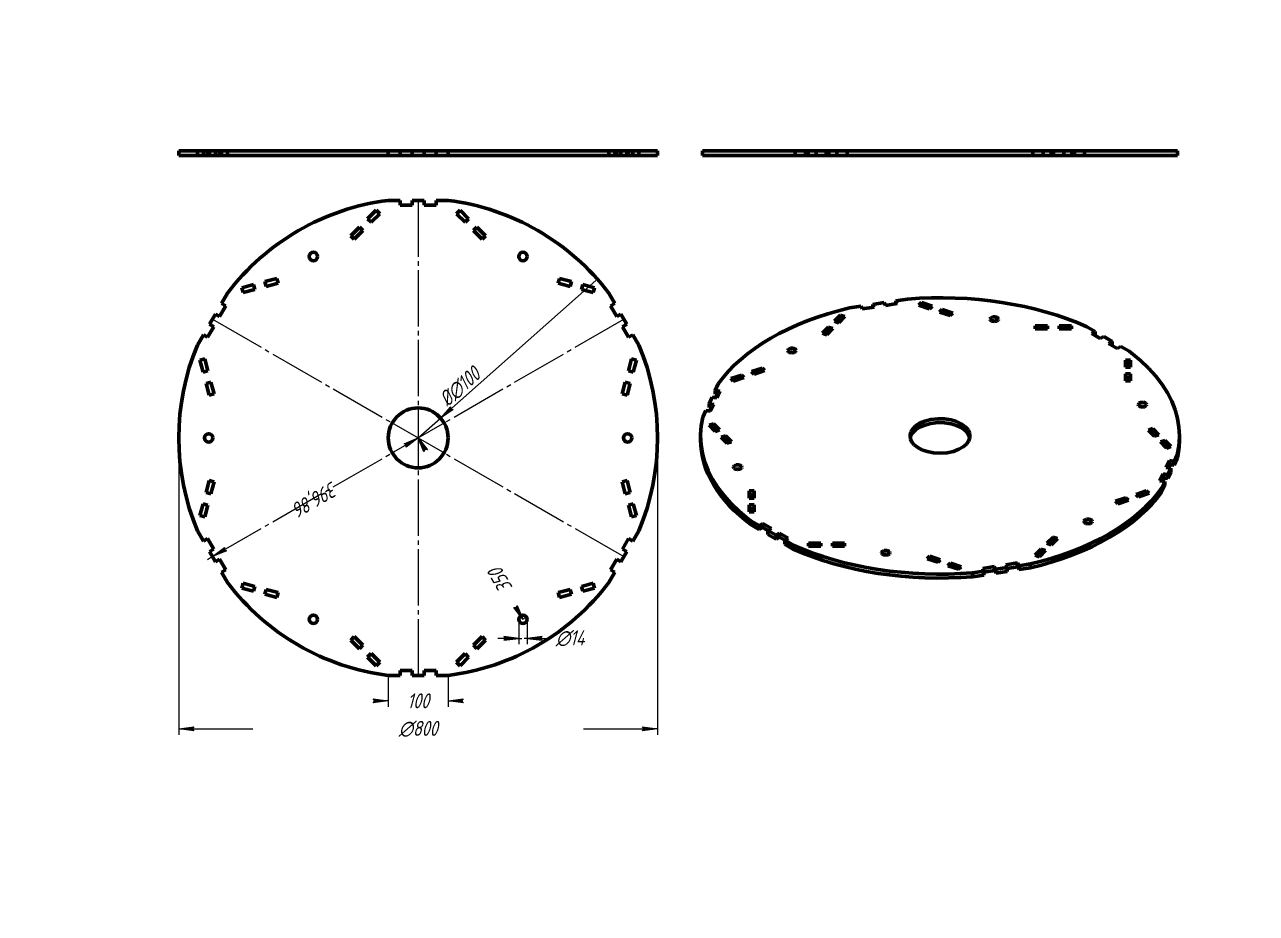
# Model space of a CAD drawing. Header units: millimetres. Extents: x 0 to 840, y 0 to 297.
# Drawn here: x 0 to 411.6, y 0 to 297 of the extents above; entities that cross this region are included whole.
import ezdxf

# ---------------------------------------------------------------- set-up
doc = ezdxf.new("R2010")
doc.units = ezdxf.units.MM
for name, pattern in [('K5LT_AXLED', [23.320726, 18.820726, -1.5, 1.5, -1.5]), ('K5LT_BASIC', [0]), ('K5LT_THIN', [0])]:
    doc.linetypes.add(name, pattern=pattern)
doc.layers.add('Системный слой', color=7, linetype='Continuous')
doc.styles.add('KDIMTEXTSTYLE', font='GOST_AU.SHX', dxfattribs={"width": 0.96, "oblique": 15, "height": 5})
doc.dimstyles.new('KDIMSTYLE (0.20)', dxfattribs={"dimtxt": 5, "dimasz": 1, "dimexe": 2, "dimexo": 0, "dimgap": 1, "dimtad": 1, "dimlfac": 5, "dimtxsty": 'KDIMTEXTSTYLE', "dimsah": 1, "dimcen": 0, "dimdle": 1, "dimadec": 0, "dimazin": 0, "dimtfac": 0.667, "dimtmove": 0, "dimatfit": 3, "dimfxl": 1, "dimtvp": 1, "dimtolj": 1, "dimtzin": 0, "dimarcsym": 0})

# ---------------------------------------------------------------- blocks, each defined once
blk = doc.blocks.new('KDIMARROW_01')
at = {"layer": 'Системный слой'}
blk.add_hatch(color=0, dxfattribs=at).paths.add_polyline_path([(-5, -0.66), (0, 0), (-5, 0.66), (-4.5, 0)])
at = {"layer": 'Системный слой', "color": 0, "linetype": 'K5LT_THIN', "lineweight": 18}
for p, q in [((-4.5, 0), (-5, 0.66)), ((-5, 0.66), (0, 0)), ((0, 0), (-5, -0.66)), ((-5, -0.66), (-4.5, 0)), ((0, 0), (-1, 0))]:
    blk.add_line(p, q, dxfattribs=at)
blk = doc.blocks.new('KDIMARROW_02')
at = {"layer": 'Системный слой'}
blk.add_hatch(color=0, dxfattribs=at).paths.add_polyline_path([(4.5, 0), (5, 0.66), (0, 0), (5, -0.66)])
at = {"layer": 'Системный слой', "color": 0, "linetype": 'K5LT_THIN', "lineweight": 18}
for p, q in [((0, 0), (-1, 0)), ((5, 0.66), (0, 0)), ((0, 0), (5, -0.66)), ((0, 0), (7, 0)), ((4.5, 0), (5, 0.66)), ((5, -0.66), (4.5, 0))]:
    blk.add_line(p, q, dxfattribs=at)
blk = doc.blocks.new('U7')
at = {"layer": 'Системный слой', "color": 150, "linetype": 'K5LT_BASIC', "lineweight": 60, "true_color": 0x0080ff}
for p, q in [((236.87, 149.17), (236.86, 149.09)), ((236.86, 149.09), (237.01, 148.71)), ((237.12, 149.56), (236.87, 149.17)), ((237.01, 148.71), (237.47, 148.42)), ((237.77, 149.84), (237.12, 149.56)), ((237.47, 148.42), (238.2, 148.28)), ((238.61, 149.87), (237.77, 149.84)), ((238.2, 148.28), (239.04, 148.41)), ((239.25, 149.66), (238.61, 149.87)), ((239.04, 148.41), (239.53, 148.75)), ((239.5, 149.46), (239.25, 149.66)), ((239.66, 149.09), (239.5, 149.46)), ((239.53, 148.75), (239.66, 149.09))]:
    blk.add_line(p, q, dxfattribs=at)
blk = doc.blocks.new('U8')
at = {"layer": 'Системный слой', "color": 150, "linetype": 'K5LT_BASIC', "lineweight": 60, "true_color": 0x0080ff}
for p, q in [((296.79, 160.66), (296.18, 159.65)), ((297.75, 161.61), (296.79, 160.66)), ((299.07, 162.47), (297.75, 161.61)), ((300.76, 163.2), (299.07, 162.47)), ((302.82, 163.74), (300.76, 163.2)), ((305.12, 164), (302.82, 163.74)), ((307.43, 163.94), (305.12, 164)), ((309.57, 163.6), (307.43, 163.94)), ((311.41, 163.04), (309.57, 163.6)), ((312.94, 162.32), (311.41, 163.04)), ((313.77, 161.78), (312.94, 162.32)), ((314.77, 160.88), (313.77, 161.78)), ((315.45, 159.9), (314.77, 160.88)), ((296.18, 159.65), (295.94, 158.89)), ((315.81, 158.89), (315.45, 159.9))]:
    blk.add_line(p, q, dxfattribs=at)
blk = doc.blocks.new('U9')
at = {"layer": 'Системный слой', "color": 150, "linetype": 'K5LT_BASIC', "lineweight": 60, "true_color": 0x0080ff}
for p, q in [((323.26, 197.97), (323.16, 197.93)), ((324.1, 198.08), (323.26, 197.97)), ((324.81, 197.93), (324.1, 198.08))]:
    blk.add_line(p, q, dxfattribs=at)
blk = doc.blocks.new('U10')
at = {"layer": 'Системный слой', "color": 150, "linetype": 'K5LT_BASIC', "lineweight": 60, "true_color": 0x0080ff}
for p, q in [((372.76, 169.39), (372.66, 169.35)), ((373.6, 169.51), (372.76, 169.39)), ((374.31, 169.35), (373.6, 169.51))]:
    blk.add_line(p, q, dxfattribs=at)
blk = doc.blocks.new('U11')
at = {"layer": 'Системный слой', "color": 150, "linetype": 'K5LT_BASIC', "lineweight": 60, "true_color": 0x0080ff}
for p, q in [((226.62, 165.83), (226.09, 162.92)), ((226.09, 162.92), (225.88, 159.99)), ((225.88, 159.99), (225.87, 159.55)), ((225.87, 159.55), (226.03, 156.63)), ((226.03, 156.63), (226.51, 153.72)), ((226.51, 153.72), (227.31, 150.82)), ((227.31, 150.82), (228.43, 147.96)), ((228.43, 147.96), (229.87, 145.13)), ((229.87, 145.13), (231.63, 142.34)), ((231.63, 142.34), (233.72, 139.6)), ((233.72, 139.6), (236.13, 136.92)), ((236.13, 136.92), (238.87, 134.31)), ((238.87, 134.31), (241.94, 131.78)), ((241.94, 131.78), (242.68, 131.22))]:
    blk.add_line(p, q, dxfattribs=at)
blk = doc.blocks.new('U12')
at = {"layer": 'Системный слой', "color": 150, "linetype": 'K5LT_BASIC', "lineweight": 60, "true_color": 0x0080ff}
for p, q in [((255.64, 187.51), (255.55, 187.47)), ((256.48, 187.62), (255.64, 187.51)), ((257.2, 187.47), (256.48, 187.62))]:
    blk.add_line(p, q, dxfattribs=at)
blk = doc.blocks.new('U13')
at = {"layer": 'Системный слой', "color": 150, "linetype": 'K5LT_BASIC', "lineweight": 60, "true_color": 0x0080ff}
for p, q in [((354.88, 131.73), (354.23, 131.44)), ((355.72, 131.75), (354.88, 131.73)), ((356.36, 131.54), (355.72, 131.75)), ((353.98, 131.06), (353.97, 130.97)), ((353.97, 130.97), (354.13, 130.6)), ((354.23, 131.44), (353.98, 131.06)), ((354.13, 130.6), (354.58, 130.3)), ((354.58, 130.3), (355.31, 130.16)), ((355.31, 130.16), (356.15, 130.3)), ((356.15, 130.3), (356.65, 130.64)), ((356.61, 131.34), (356.36, 131.54)), ((356.77, 130.97), (356.61, 131.34)), ((356.65, 130.64), (356.77, 130.97))]:
    blk.add_line(p, q, dxfattribs=at)
blk = doc.blocks.new('U14')
at = {"layer": 'Системный слой', "color": 150, "linetype": 'K5LT_BASIC', "lineweight": 60, "true_color": 0x0080ff}
for p, q in [((302.82, 165.04), (300.76, 164.51)), ((305.12, 165.3), (302.82, 165.04)), ((307.43, 165.25), (305.12, 165.3)), ((309.57, 164.91), (307.43, 165.25)), ((311.41, 164.35), (309.57, 164.91)), ((296.18, 160.96), (295.89, 159.93)), ((296.79, 161.96), (296.18, 160.96)), ((297.75, 162.91), (296.79, 161.96)), ((299.07, 163.78), (297.75, 162.91)), ((300.76, 164.51), (299.07, 163.78)), ((312.94, 163.63), (311.41, 164.35)), ((313.33, 163.39), (312.94, 163.63)), ((314.44, 162.52), (313.33, 163.39)), ((315.24, 161.57), (314.44, 162.52)), ((315.71, 160.57), (315.24, 161.57)), ((315.87, 159.55), (315.71, 160.57)), ((295.89, 159.93), (295.87, 159.55)), ((295.87, 159.55), (296.03, 158.52)), ((296.03, 158.52), (296.51, 157.52)), ((296.51, 157.52), (297.3, 156.57)), ((297.3, 156.57), (298.42, 155.7)), ((313.65, 155.91), (314.71, 156.84)), ((314.71, 156.84), (315.42, 157.83)), ((315.42, 157.83), (315.8, 158.86)), ((315.8, 158.86), (315.87, 159.55)), ((298.42, 155.7), (299.85, 154.94)), ((299.85, 154.94), (301.61, 154.32)), ((301.61, 154.32), (303.66, 153.91)), ((303.66, 153.91), (305.94, 153.77)), ((305.94, 153.77), (308.27, 153.94)), ((308.27, 153.94), (310.41, 154.4)), ((310.41, 154.4), (312.22, 155.08)), ((312.22, 155.08), (313.65, 155.91))]:
    blk.add_line(p, q, dxfattribs=at)
blk = doc.blocks.new('U15')
at = {"layer": 'Системный слой', "color": 150, "linetype": 'K5LT_BASIC', "lineweight": 60, "true_color": 0x0080ff}
for p, q in [((372.1, 170.1), (372.09, 170.01)), ((372.09, 170.01), (372.24, 169.63)), ((372.35, 170.48), (372.1, 170.1)), ((372.24, 169.63), (372.7, 169.34)), ((373, 170.76), (372.35, 170.48)), ((372.7, 169.34), (373.43, 169.2)), ((373.84, 170.79), (373, 170.76)), ((373.43, 169.2), (374.26, 169.33)), ((374.48, 170.58), (373.84, 170.79)), ((374.26, 169.33), (374.76, 169.67)), ((374.73, 170.38), (374.48, 170.58)), ((374.89, 170.01), (374.73, 170.38)), ((374.76, 169.67), (374.89, 170.01))]:
    blk.add_line(p, q, dxfattribs=at)
blk = doc.blocks.new('U16')
at = {"layer": 'Системный слой', "color": 150, "linetype": 'K5LT_BASIC', "lineweight": 60, "true_color": 0x0080ff}
for p, q in [((322.6, 198.67), (322.59, 198.58)), ((322.59, 198.58), (322.75, 198.21)), ((322.85, 199.05), (322.6, 198.67)), ((322.75, 198.21), (323.2, 197.91)), ((323.5, 199.34), (322.85, 199.05)), ((323.2, 197.91), (323.93, 197.78)), ((324.34, 199.36), (323.5, 199.34)), ((323.93, 197.78), (324.77, 197.91)), ((324.98, 199.15), (324.34, 199.36)), ((324.77, 197.91), (325.27, 198.25)), ((325.23, 198.95), (324.98, 199.15)), ((325.39, 198.58), (325.23, 198.95)), ((325.27, 198.25), (325.39, 198.58))]:
    blk.add_line(p, q, dxfattribs=at)
blk = doc.blocks.new('U17')
at = {"layer": 'Системный слой', "color": 150, "linetype": 'K5LT_BASIC', "lineweight": 60, "true_color": 0x0080ff}
for p, q in [((354.64, 130.35), (354.54, 130.31)), ((355.48, 130.47), (354.64, 130.35)), ((356.19, 130.31), (355.48, 130.47))]:
    blk.add_line(p, q, dxfattribs=at)
blk = doc.blocks.new('U18')
at = {"layer": 'Системный слой', "color": 150, "linetype": 'K5LT_BASIC', "lineweight": 60, "true_color": 0x0080ff}
for p, q in [((286.36, 120.6), (286.35, 120.51)), ((286.35, 120.51), (286.51, 120.14)), ((286.62, 120.98), (286.36, 120.6)), ((286.51, 120.14), (286.97, 119.84)), ((287.27, 121.27), (286.62, 120.98)), ((286.97, 119.84), (287.7, 119.7)), ((288.11, 121.29), (287.27, 121.27)), ((287.7, 119.7), (288.53, 119.84)), ((288.74, 121.08), (288.11, 121.29)), ((288.53, 119.84), (289.03, 120.18)), ((289, 120.88), (288.74, 121.08)), ((289.15, 120.51), (289, 120.88)), ((289.03, 120.18), (289.15, 120.51))]:
    blk.add_line(p, q, dxfattribs=at)
blk = doc.blocks.new('U19')
at = {"layer": 'Системный слой', "color": 150, "linetype": 'K5LT_BASIC', "lineweight": 60, "true_color": 0x0080ff}
for p, q in [((237.53, 148.47), (237.43, 148.43)), ((238.37, 148.58), (237.53, 148.47)), ((239.08, 148.43), (238.37, 148.58))]:
    blk.add_line(p, q, dxfattribs=at)
blk = doc.blocks.new('U20')
at = {"layer": 'Системный слой', "color": 150, "linetype": 'K5LT_BASIC', "lineweight": 60, "true_color": 0x0080ff}
for p, q in [((254.98, 188.21), (254.97, 188.12)), ((254.97, 188.12), (255.13, 187.75)), ((255.24, 188.59), (254.98, 188.21)), ((255.13, 187.75), (255.59, 187.45)), ((255.89, 188.88), (255.24, 188.59)), ((255.59, 187.45), (256.32, 187.32)), ((256.73, 188.9), (255.89, 188.88)), ((256.32, 187.32), (257.15, 187.45)), ((257.36, 188.69), (256.73, 188.9)), ((257.15, 187.45), (257.65, 187.79)), ((257.62, 188.49), (257.36, 188.69)), ((257.77, 188.12), (257.62, 188.49)), ((257.65, 187.79), (257.77, 188.12))]:
    blk.add_line(p, q, dxfattribs=at)
blk = doc.blocks.new('U21')
at = {"layer": 'Системный слой', "color": 150, "linetype": 'K5LT_BASIC', "lineweight": 60, "true_color": 0x0080ff}
for p, q in [((287.02, 119.89), (286.93, 119.85)), ((287.86, 120.01), (287.02, 119.89)), ((288.58, 119.85), (287.86, 120.01))]:
    blk.add_line(p, q, dxfattribs=at)
blk = doc.blocks.new('U22')
at = {"layer": 'Системный слой', "color": 150, "linetype": 'K5LT_BASIC', "lineweight": 60, "true_color": 0x0080ff}
for p, q in [((369.8, 187.31), (369.07, 187.87)), ((372.87, 184.78), (369.8, 187.31)), ((375.61, 182.17), (372.87, 184.78)), ((378.02, 179.5), (375.61, 182.17)), ((380.11, 176.76), (378.02, 179.5)), ((381.87, 173.97), (380.11, 176.76)), ((383.31, 171.13), (381.87, 173.97)), ((384.43, 168.27), (383.31, 171.13)), ((385.23, 165.37), (384.43, 168.27)), ((385.71, 162.46), (385.23, 165.37)), ((385.87, 159.55), (385.71, 162.46)), ((385.66, 156.18), (385.87, 159.1)), ((385.87, 159.1), (385.87, 159.55)), ((385.13, 153.26), (385.66, 156.18))]:
    blk.add_line(p, q, dxfattribs=at)

msp = doc.modelspace()

# ---------------------------------------------------------------- linework, layer by layer
at = {"layer": 'Системный слой', "color": 150, "linetype": 'K5LT_BASIC', "lineweight": 60, "true_color": 0x0080ff}
for p, q in [((51.4993, 253.2649), (51.4993, 254.8649)), ((51.4993, 254.8649), (57.7607, 254.8649)), ((51.4993, 253.2649), (57.7607, 253.2649)), ((57.7607, 254.8649), (59.7407, 254.8649)), ((57.7607, 253.2649), (57.7607, 254.8649)), ((57.7607, 253.2649), (59.7407, 253.2649)), ((59.7407, 253.2649), (59.7407, 254.8649)), ((59.7407, 254.8649), (61.161, 254.8649)), ((59.7407, 253.2649), (61.161, 253.2649)), ((61.161, 254.8649), (61.7807, 254.8649)), ((61.161, 253.2649), (61.161, 254.8649)), ((61.161, 253.2649), (61.7807, 253.2649)), ((61.7807, 253.2649), (61.7807, 254.8649)), ((61.7807, 254.8649), (63.7407, 254.8649)), ((61.7807, 253.2649), (63.7407, 253.2649)), ((63.7407, 253.2649), (63.7407, 254.8649)), ((63.7407, 254.8649), (65.161, 254.8649)), ((63.7407, 253.2649), (65.161, 253.2649)), ((65.161, 253.2649), (65.161, 254.8649)), ((65.161, 254.8649), (65.7807, 254.8649)), ((65.161, 253.2649), (65.7807, 253.2649)), ((65.7807, 253.2649), (65.7807, 254.8649)), ((65.7807, 254.8649), (67.7607, 254.8649)), ((65.7807, 253.2649), (67.7607, 253.2649)), ((67.7607, 253.2649), (67.7607, 254.8649)), ((67.7607, 254.8649), (121.4993, 254.8649)), ((67.7607, 253.2649), (121.4993, 253.2649)), ((121.4993, 253.2649), (121.4993, 254.8649)), ((121.4993, 254.8649), (125.4593, 254.8649)), ((121.4993, 253.2649), (125.4593, 253.2649)), ((125.4593, 253.2649), (125.4593, 254.8649)), ((125.4593, 254.8649), (129.5393, 254.8649)), ((125.4593, 253.2649), (129.5393, 253.2649)), ((129.5393, 253.2649), (129.5393, 254.8649)), ((129.5393, 254.8649), (133.4593, 254.8649)), ((129.5393, 253.2649), (133.4593, 253.2649)), ((133.4593, 253.2649), (133.4593, 254.8649)), ((133.4593, 254.8649), (137.5393, 254.8649)), ((133.4593, 253.2649), (137.5393, 253.2649)), ((137.5393, 253.2649), (137.5393, 254.8649)), ((137.5393, 254.8649), (141.4993, 254.8649)), ((137.5393, 253.2649), (141.4993, 253.2649)), ((141.4993, 253.2649), (141.4993, 254.8649)), ((141.4993, 254.8649), (195.2379, 254.8649)), ((141.4993, 253.2649), (195.2379, 253.2649)), ((195.2379, 253.2649), (195.2379, 254.8649)), ((195.2379, 254.8649), (197.2179, 254.8649)), ((195.2379, 253.2649), (197.2179, 253.2649)), ((197.2179, 253.2649), (197.2179, 254.8649)), ((197.2179, 254.8649), (197.8377, 254.8649)), ((197.2179, 253.2649), (197.8377, 253.2649)), ((197.8377, 253.2649), (197.8377, 254.8649)), ((197.8377, 254.8649), (199.2579, 254.8649)), ((197.8377, 253.2649), (199.2579, 253.2649)), ((199.2579, 253.2649), (199.2579, 254.8649)), ((199.2579, 254.8649), (201.2179, 254.8649)), ((199.2579, 253.2649), (201.2179, 253.2649)), ((201.2179, 253.2649), (201.2179, 254.8649)), ((201.2179, 254.8649), (201.8377, 254.8649)), ((201.2179, 253.2649), (201.8377, 253.2649)), ((201.8377, 253.2649), (201.8377, 254.8649)), ((201.8377, 254.8649), (203.2579, 254.8649)), ((201.8377, 253.2649), (203.2579, 253.2649)), ((203.2579, 254.8649), (205.2379, 254.8649)), ((203.2579, 253.2649), (203.2579, 254.8649)), ((203.2579, 253.2649), (205.2379, 253.2649)), ((205.2379, 253.2649), (205.2379, 254.8649)), ((205.2379, 254.8649), (211.4993, 254.8649)), ((205.2379, 253.2649), (211.4993, 253.2649)), ((211.4993, 253.2649), (211.4993, 254.8649)), ((226.4993, 253.2649), (226.4993, 254.8649)), ((226.4993, 254.8649), (257.5253, 254.8649)), ((226.4993, 253.2649), (257.5253, 253.2649)), ((257.5253, 254.8649), (260.9548, 254.8649)), ((257.5253, 253.2649), (257.5253, 254.8649)), ((257.5253, 253.2649), (260.9548, 253.2649)), ((260.9548, 254.8649), (261.7748, 254.8649)), ((260.9548, 253.2649), (260.9548, 254.8649)), ((260.9548, 253.2649), (261.7748, 253.2649)), ((261.7748, 253.2649), (261.7748, 254.8649)), ((261.7748, 254.8649), (264.4882, 254.8649)), ((261.7748, 253.2649), (264.4882, 253.2649)), ((264.4882, 254.8649), (267.883, 254.8649)), ((264.4882, 253.2649), (264.4882, 254.8649)), ((264.4882, 253.2649), (267.883, 253.2649)), ((267.883, 253.2649), (267.883, 254.8649)), ((267.883, 254.8649), (268.703, 254.8649)), ((267.883, 253.2649), (268.703, 253.2649)), ((268.703, 253.2649), (268.703, 254.8649)), ((268.703, 254.8649), (271.4164, 254.8649)), ((268.703, 253.2649), (271.4164, 253.2649)), ((271.4164, 253.2649), (271.4164, 254.8649)), ((271.4164, 254.8649), (274.8458, 254.8649)), ((271.4164, 253.2649), (274.8458, 253.2649)), ((274.8458, 253.2649), (274.8458, 254.8649)), ((274.8458, 254.8649), (336.8979, 254.8649)), ((274.8458, 253.2649), (336.8979, 253.2649)), ((336.8979, 254.8649), (340.3273, 254.8649)), ((336.8979, 253.2649), (336.8979, 254.8649)), ((336.8979, 253.2649), (340.3273, 253.2649)), ((340.3273, 253.2649), (340.3273, 254.8649)), ((340.3273, 254.8649), (343.0407, 254.8649)), ((340.3273, 253.2649), (343.0407, 253.2649)), ((343.0407, 254.8649), (343.8607, 254.8649)), ((343.0407, 253.2649), (343.0407, 254.8649)), ((343.0407, 253.2649), (343.8607, 253.2649)), ((343.8607, 253.2649), (343.8607, 254.8649)), ((343.8607, 254.8649), (347.2555, 254.8649)), ((343.8607, 253.2649), (347.2555, 253.2649)), ((347.2555, 253.2649), (347.2555, 254.8649)), ((347.2555, 254.8649), (349.9689, 254.8649)), ((347.2555, 253.2649), (349.9689, 253.2649)), ((349.9689, 253.2649), (349.9689, 254.8649)), ((349.9689, 254.8649), (350.7889, 254.8649)), ((349.9689, 253.2649), (350.7889, 253.2649)), ((350.7889, 253.2649), (350.7889, 254.8649)), ((350.7889, 254.8649), (354.2184, 254.8649)), ((350.7889, 253.2649), (354.2184, 253.2649)), ((354.2184, 253.2649), (354.2184, 254.8649)), ((354.2184, 254.8649), (385.2444, 254.8649)), ((354.2184, 253.2649), (385.2444, 253.2649)), ((385.2444, 253.2649), (385.2444, 254.8649)), ((117.5112, 235.0127), (114.6262, 232.1277)), ((118.6992, 233.8248), (117.5112, 235.0127)), ((125.4593, 238.2649), (121.4993, 238.2649)), ((125.4593, 236.6249), (125.4593, 238.2649)), ((129.5393, 236.6249), (125.4593, 236.6249)), ((129.5393, 238.2649), (129.5393, 236.6249)), ((133.4593, 238.2649), (129.5393, 238.2649)), ((133.4593, 236.6249), (133.4593, 238.2649)), ((137.5393, 236.6249), (133.4593, 236.6249)), ((137.5393, 238.2649), (137.5393, 236.6249)), ((141.4993, 238.2649), (137.5393, 238.2649)), ((145.4874, 235.0127), (144.2995, 233.8248)), ((148.3724, 232.1277), (145.4874, 235.0127)), ((114.6262, 232.1277), (115.8142, 230.9398)), ((115.8142, 230.9398), (118.6992, 233.8248)), ((144.2995, 233.8248), (147.1844, 230.9398)), ((147.1844, 230.9398), (148.3724, 232.1277)), ((111.8543, 229.3558), (108.9693, 226.4708)), ((108.9693, 226.4708), (110.1572, 225.2828)), ((110.1572, 225.2828), (113.0422, 228.1678)), ((113.0422, 228.1678), (111.8543, 229.3558)), ((151.1443, 229.3558), (149.9564, 228.1678)), ((149.9564, 228.1678), (152.8414, 225.2828)), ((154.0293, 226.4708), (151.1443, 229.3558)), ((152.8414, 225.2828), (154.0293, 226.4708)), ((76.5122, 210.1225), (72.5712, 209.0666)), ((76.947, 208.4998), (76.5122, 210.1225)), ((84.2397, 212.1931), (80.2987, 211.1371)), ((80.2987, 211.1371), (80.7335, 209.5144)), ((80.7335, 209.5144), (84.6745, 210.5704)), ((84.6745, 210.5704), (84.2397, 212.1931)), ((178.7589, 212.1931), (178.3241, 210.5704)), ((178.3241, 210.5704), (182.2651, 209.5144)), ((182.6999, 211.1371), (178.7589, 212.1931)), ((182.2651, 209.5144), (182.6999, 211.1371)), ((186.4864, 210.1225), (186.0516, 208.4998)), ((190.4274, 209.0666), (186.4864, 210.1225)), ((67.7607, 207.2389), (65.7807, 203.8094)), ((72.5712, 209.0666), (73.006, 207.4438)), ((73.006, 207.4438), (76.947, 208.4998)), ((186.0516, 208.4998), (189.9926, 207.4438)), ((189.9926, 207.4438), (190.4274, 209.0666)), ((197.2179, 203.8094), (195.2379, 207.2389)), ((67.201, 202.9894), (65.161, 199.456)), ((65.7807, 203.8094), (67.201, 202.9894)), ((195.7977, 202.9894), (197.2179, 203.8094)), ((197.8377, 199.456), (195.7977, 202.9894)), ((279.4945, 202.9073), (275.6695, 202.3155)), ((279.919, 201.9927), (279.4945, 202.9073)), ((283.86, 202.6024), (279.919, 201.9927)), ((287.2219, 204.1027), (283.4355, 203.517)), ((283.4355, 202.5367), (283.4355, 203.517)), ((283.4355, 203.517), (283.86, 202.6024)), ((287.6464, 203.1881), (287.2219, 204.1027)), ((291.5874, 203.7978), (287.6464, 203.1881)), ((294.988, 205.3041), (291.1629, 204.7124)), ((291.1629, 204.7124), (291.5874, 203.7978)), ((291.1629, 203.7321), (291.1629, 204.7124)), ((299.6819, 204.0864), (298.8419, 203.2464)), ((298.8419, 203.2464), (302.3753, 202.0686)), ((303.2153, 202.9086), (299.6819, 204.0864)), ((299.6819, 202.9664), (299.6819, 204.0864)), ((302.3753, 202.0686), (303.2153, 202.9086)), ((306.6102, 201.777), (305.7702, 200.937)), ((306.6102, 200.657), (306.6102, 201.777)), ((310.1436, 200.5992), (306.6102, 201.777)), ((63.7407, 200.276), (61.7807, 196.8812)), ((65.161, 199.456), (63.7407, 200.276)), ((199.2579, 200.276), (197.8377, 199.456)), ((201.2179, 196.8812), (199.2579, 200.276)), ((272.659, 199.9059), (270.619, 197.8659)), ((270.619, 197.8659), (272.0739, 197.381)), ((272.659, 198.5995), (271.5988, 197.5393)), ((272.0739, 197.381), (274.1139, 199.421)), ((272.659, 198.5995), (272.659, 199.9059)), ((274.1139, 199.421), (272.659, 199.9059)), ((273.1341, 198.4412), (272.659, 198.5995)), ((305.7702, 200.937), (309.3036, 199.7592)), ((309.3036, 199.7592), (310.1436, 200.5992)), ((63.201, 196.0612), (61.161, 192.5278)), ((61.7807, 196.8812), (63.201, 196.0612)), ((199.7977, 196.0612), (201.2179, 196.8812)), ((201.8377, 192.5278), (199.7977, 196.0612)), ((268.659, 195.9059), (266.619, 193.8659)), ((266.619, 193.8659), (268.0739, 193.3809)), ((268.659, 194.5995), (267.5988, 193.5393)), ((268.0739, 193.3809), (270.1139, 195.4209)), ((268.659, 194.5995), (268.659, 195.9059)), ((270.1139, 195.4209), (268.659, 195.9059)), ((269.1341, 194.4411), (268.659, 194.5995)), ((337.7259, 196.3322), (337.7259, 195.3622)), ((341.8059, 196.3322), (337.7259, 196.3322)), ((337.7259, 195.3622), (341.8059, 195.3622)), ((341.8059, 195.3622), (341.8059, 196.3322)), ((349.806, 196.3322), (345.726, 196.3322)), ((345.726, 196.3322), (345.726, 195.3622)), ((345.726, 195.3622), (349.806, 195.3622)), ((349.806, 195.3622), (349.806, 196.3322)), ((357.7258, 194.4151), (354.9256, 196.0317)), ((356.5661, 193.7456), (357.7258, 194.4151)), ((359.4511, 192.0799), (356.5661, 193.7456)), ((357.7258, 193.1087), (357.7258, 194.4151)), ((59.7407, 193.3478), (57.7607, 189.9184)), ((61.161, 192.5278), (59.7407, 193.3478)), ((203.2579, 193.3478), (201.8377, 192.5278)), ((205.2379, 189.9184), (203.2579, 193.3478)), ((357.6975, 193.0924), (357.7258, 193.1087)), ((360.6108, 192.7494), (359.4511, 192.0799)), ((363.3826, 191.1491), (360.6108, 192.7494)), ((362.223, 190.4796), (363.3826, 191.1491)), ((365.108, 188.8139), (362.223, 190.4796)), ((363.3544, 189.8264), (363.3826, 189.8427)), ((363.3826, 189.8427), (363.3826, 191.1491)), ((366.2676, 189.4834), (365.108, 188.8139)), ((369.0678, 187.8668), (366.2676, 189.4834)), ((60.2059, 185.2733), (58.5831, 184.8385)), ((61.2619, 181.3323), (60.2059, 185.2733)), ((202.7927, 185.2733), (201.7368, 181.3323)), ((204.4155, 184.8385), (202.7927, 185.2733)), ((58.5831, 184.8385), (59.6391, 180.8975)), ((59.6391, 180.8975), (61.2619, 181.3323)), ((201.7368, 181.3323), (203.3595, 180.8975)), ((203.3595, 180.8975), (204.4155, 184.8385)), ((246.4273, 182.2082), (242.8939, 181.0304)), ((243.7339, 180.1904), (247.2673, 181.3682)), ((246.4273, 181.0882), (246.4273, 182.2082)), ((247.2673, 181.3682), (246.4273, 182.2082)), ((369.5881, 184.9109), (367.9081, 184.9109)), ((367.9081, 184.9109), (367.9081, 182.5554)), ((369.5881, 183.6045), (367.9081, 183.6045)), ((367.9081, 182.5554), (369.5881, 182.5554)), ((369.5881, 182.5554), (369.5881, 184.9109)), ((62.2765, 177.5458), (60.6537, 177.111)), ((60.6537, 177.111), (61.7097, 173.17)), ((63.3324, 173.6048), (62.2765, 177.5458)), ((200.7222, 177.5458), (199.6662, 173.6048)), ((202.3449, 177.111), (200.7222, 177.5458)), ((201.2889, 173.17), (202.3449, 177.111)), ((239.499, 179.8988), (235.9656, 178.721)), ((235.9656, 178.721), (236.8056, 177.881)), ((236.8056, 177.881), (240.339, 179.0588)), ((240.339, 179.0588), (239.499, 179.8988)), ((239.499, 178.7788), (239.499, 179.8988)), ((242.8939, 181.0304), (243.7339, 180.1904)), ((369.5881, 180.2921), (367.9081, 180.2921)), ((367.9081, 180.2921), (367.9081, 177.9365)), ((369.5881, 178.9857), (367.9081, 178.9857)), ((367.9081, 177.9365), (369.5881, 177.9365)), ((369.5881, 177.9365), (369.5881, 180.2921)), ((61.7097, 173.17), (63.3324, 173.6048)), ((199.6662, 173.6048), (201.2889, 173.17)), ((231.7921, 176.9829), (230.7671, 174.7745)), ((230.7671, 173.4681), (230.7671, 174.7745)), ((230.7671, 174.7745), (232.3512, 174.5294)), ((230.7671, 173.4681), (231.7856, 173.3106)), ((232.3512, 174.5294), (231.2953, 172.2541)), ((229.7111, 172.4992), (228.6966, 170.3131)), ((228.6966, 169.0067), (228.6966, 170.3131)), ((228.6966, 170.3131), (230.2807, 170.068)), ((228.6966, 169.0067), (229.715, 168.8491)), ((230.2807, 170.068), (229.2247, 167.7927)), ((231.2953, 172.2541), (229.7111, 172.4992)), ((227.6406, 168.0378), (226.6157, 165.8294)), ((229.2247, 167.7927), (227.6406, 168.0378)), ((230.1798, 163.6043), (228.7249, 163.1193)), ((228.7249, 163.1193), (230.7649, 161.0793)), ((230.1798, 162.2979), (229.7047, 162.1395)), ((230.1798, 162.2979), (230.1798, 163.6043)), ((232.2198, 161.5643), (230.1798, 163.6043)), ((231.24, 161.2377), (230.1798, 162.2979)), ((230.7649, 161.0793), (232.2198, 161.5643)), ((376.9788, 162.0118), (375.5239, 161.5269)), ((375.5239, 161.5269), (377.5639, 159.4869)), ((376.9788, 160.7054), (376.5037, 160.5471)), ((379.0188, 159.9718), (376.9788, 162.0118)), ((376.9788, 160.7054), (376.9788, 162.0118)), ((378.039, 159.6452), (376.9788, 160.7054)), ((225.8718, 158.2392), (225.8718, 159.5456)), ((234.1798, 159.6042), (232.7249, 159.1193)), ((232.7249, 159.1193), (234.7649, 157.0793)), ((234.1798, 158.2979), (233.7047, 158.1395)), ((234.1798, 158.2979), (234.1798, 159.6042)), ((236.2198, 157.5642), (234.1798, 159.6042)), ((235.24, 157.2376), (234.1798, 158.2979)), ((234.7649, 157.0793), (236.2198, 157.5642)), ((377.5639, 159.4869), (379.0188, 159.9718)), ((380.9788, 158.0118), (379.5239, 157.5268)), ((379.5239, 157.5268), (381.5639, 155.4868)), ((380.9788, 156.7054), (380.5037, 156.547)), ((380.9788, 156.7054), (380.9788, 158.0118)), ((383.0188, 155.9718), (380.9788, 158.0118)), ((382.039, 155.6452), (380.9788, 156.7054)), ((385.8718, 158.2392), (385.8718, 159.5456)), ((381.5639, 155.4868), (383.0188, 155.9718)), ((384.1031, 151.0533), (385.128, 153.2618)), ((385.128, 151.9554), (385.128, 153.2618)), ((381.463, 149.0231), (382.519, 151.2984)), ((383.0471, 148.778), (381.463, 149.0231)), ((382.0287, 148.9356), (382.519, 149.992)), ((382.0325, 146.5919), (383.0471, 148.778)), ((382.519, 149.992), (382.519, 151.2984)), ((382.519, 151.2984), (384.1031, 151.0533)), ((382.519, 149.992), (384.1031, 149.747)), ((383.0471, 147.4716), (383.0471, 148.778)), ((384.1031, 149.747), (385.128, 151.9554)), ((384.1031, 149.747), (384.1031, 151.0533)), ((61.7097, 144.6147), (60.6537, 140.6737)), ((63.3324, 144.1799), (61.7097, 144.6147)), ((62.2765, 140.2389), (63.3324, 144.1799)), ((201.2889, 144.6147), (199.6662, 144.1799)), ((199.6662, 144.1799), (200.7222, 140.2389)), ((202.3449, 140.6737), (201.2889, 144.6147)), ((379.3924, 144.5617), (380.4484, 146.837)), ((380.9766, 144.3166), (379.3924, 144.5617)), ((379.9516, 142.1082), (380.9766, 144.3166)), ((379.9581, 144.4742), (380.4484, 145.5306)), ((380.4484, 145.5306), (380.4484, 146.837)), ((380.4484, 146.837), (382.0325, 146.5919)), ((380.4484, 145.5306), (382.0325, 145.2855)), ((380.9766, 143.0102), (380.9766, 144.3166)), ((382.0325, 145.2855), (383.0471, 147.4716)), ((382.0325, 145.2855), (382.0325, 146.5919)), ((60.6537, 140.6737), (62.2765, 140.2389)), ((200.7222, 140.2389), (202.3449, 140.6737)), ((243.8356, 141.1546), (242.1556, 141.1546)), ((242.1556, 141.1546), (242.1556, 138.799)), ((243.8356, 138.799), (243.8356, 141.1546)), ((374.9381, 141.2101), (371.4047, 140.0323)), ((371.4047, 140.0323), (372.2447, 139.1923)), ((372.2447, 139.1923), (375.7781, 140.3701)), ((374.9381, 140.0901), (374.9381, 141.2101)), ((375.7781, 140.3701), (374.9381, 141.2101)), ((379.9516, 140.8018), (380.9766, 143.0102)), ((379.9516, 140.8018), (379.9516, 142.1082)), ((59.6391, 136.8872), (58.5831, 132.9462)), ((61.2619, 136.4524), (59.6391, 136.8872)), ((60.2059, 132.5114), (61.2619, 136.4524)), ((203.3595, 136.8872), (201.7368, 136.4524)), ((201.7368, 136.4524), (202.7927, 132.5114)), ((204.4155, 132.9462), (203.3595, 136.8872)), ((243.8356, 139.8482), (242.1556, 139.8482)), ((242.1556, 138.799), (243.8356, 138.799)), ((243.8356, 136.5358), (242.1556, 136.5358)), ((242.1556, 136.5358), (242.1556, 134.1802)), ((243.8356, 134.1802), (243.8356, 136.5358)), ((368.0098, 138.9007), (364.4764, 137.7229)), ((364.4764, 137.7229), (365.3164, 136.8829)), ((365.3164, 136.8829), (368.8498, 138.0607)), ((368.0098, 137.7807), (368.0098, 138.9007)), ((368.8498, 138.0607), (368.0098, 138.9007)), ((58.5831, 132.9462), (60.2059, 132.5114)), ((202.7927, 132.5114), (204.4155, 132.9462)), ((243.8356, 135.2294), (242.1556, 135.2294)), ((242.1556, 134.1802), (243.8356, 134.1802)), ((57.7607, 127.8663), (59.7407, 124.4369)), ((203.2579, 124.4369), (205.2379, 127.8663)), ((242.6759, 129.9179), (242.6759, 131.2243)), ((242.6759, 131.2243), (245.4761, 129.6077)), ((242.6759, 129.9179), (245.4761, 128.3013)), ((245.4761, 129.6077), (246.6357, 130.2772)), ((245.4761, 128.3013), (245.4761, 129.6077)), ((245.4761, 128.3013), (246.6357, 128.9708)), ((246.6357, 128.9708), (246.6357, 130.2772)), ((246.6357, 130.2772), (249.5207, 128.6115)), ((246.6357, 128.9708), (248.3893, 127.9583)), ((249.5207, 128.6115), (248.3611, 127.942)), ((248.3611, 126.6356), (248.3611, 127.942)), ((248.3611, 127.942), (251.1329, 126.3417)), ((59.7407, 124.4369), (61.161, 125.2569)), ((61.161, 125.2569), (63.201, 121.7235)), ((199.7977, 121.7235), (201.8377, 125.2569)), ((201.8377, 125.2569), (203.2579, 124.4369)), ((248.3611, 126.6356), (251.1329, 125.0353)), ((251.1329, 126.3417), (252.2926, 127.0112)), ((251.1329, 125.0353), (251.1329, 126.3417)), ((251.1329, 125.0353), (252.2926, 125.7048)), ((252.2926, 125.7048), (252.2926, 127.0112)), ((252.2926, 127.0112), (255.1776, 125.3456)), ((252.2926, 125.7048), (254.0462, 124.6924)), ((255.1776, 125.3456), (254.0179, 124.676)), ((254.0179, 123.3696), (254.0179, 124.676)), ((254.0179, 124.676), (256.8181, 123.0594)), ((266.0177, 123.7289), (261.9377, 123.7289)), ((261.9377, 123.7289), (261.9377, 122.7589)), ((266.0177, 122.7589), (266.0177, 123.7289)), ((274.0178, 123.7289), (269.9378, 123.7289)), ((269.9378, 123.7289), (269.9378, 122.7589)), ((274.0178, 122.7589), (274.0178, 123.7289)), ((343.6698, 125.7102), (341.6298, 123.6702)), ((341.6298, 123.6702), (343.0847, 123.1852)), ((343.6698, 124.4038), (342.6096, 123.3436)), ((343.0847, 123.1852), (345.1247, 125.2252)), ((343.6698, 124.4038), (343.6698, 125.7102)), ((345.1247, 125.2252), (343.6698, 125.7102)), ((344.1449, 124.2454), (343.6698, 124.4038)), ((63.201, 121.7235), (61.7807, 120.9035)), ((61.7807, 120.9035), (63.7407, 117.5087)), ((199.2579, 117.5087), (201.2179, 120.9035)), ((201.2179, 120.9035), (199.7977, 121.7235)), ((254.0179, 123.3696), (256.8181, 121.753)), ((256.8181, 121.753), (256.8181, 123.0594)), ((261.9377, 122.7589), (266.0177, 122.7589)), ((269.9378, 122.7589), (274.0178, 122.7589)), ((339.6698, 121.7102), (337.6298, 119.6702)), ((337.6298, 119.6702), (339.0847, 119.1852)), ((339.6698, 120.4038), (338.6096, 119.3436)), ((339.0847, 119.1852), (341.1247, 121.2252)), ((339.6698, 120.4038), (339.6698, 121.7102)), ((341.1247, 121.2252), (339.6698, 121.7102)), ((340.1449, 120.2454), (339.6698, 120.4038)), ((63.7407, 117.5087), (65.161, 118.3287)), ((65.161, 118.3287), (67.201, 114.7953)), ((195.7977, 114.7953), (197.8377, 118.3287)), ((197.8377, 118.3287), (199.2579, 117.5087)), ((302.4401, 119.3319), (301.6001, 118.4919)), ((301.6001, 118.4919), (305.1335, 117.3142)), ((302.4401, 118.2119), (302.4401, 119.3319)), ((305.9735, 118.1542), (302.4401, 119.3319)), ((305.1335, 117.3142), (305.9735, 118.1542)), ((309.3684, 117.0225), (308.5284, 116.1825)), ((308.5284, 116.1825), (312.0618, 115.0047)), ((309.3684, 115.9025), (309.3684, 117.0225)), ((312.9018, 115.8447), (309.3684, 117.0225)), ((312.0618, 115.0047), (312.9018, 115.8447)), ((320.1563, 115.2933), (324.0973, 115.903)), ((320.5808, 114.3787), (320.1563, 115.2933)), ((324.0973, 114.5966), (324.0973, 115.903)), ((324.0973, 115.903), (324.5218, 114.9884)), ((324.5218, 114.9884), (328.3082, 115.5742)), ((327.8837, 116.4887), (331.8247, 117.0984)), ((328.3082, 115.5742), (327.8837, 116.4887)), ((328.3082, 115.248), (331.8247, 115.792)), ((328.3082, 114.2678), (328.3082, 115.5742)), ((331.8247, 115.792), (331.8247, 117.0984)), ((331.8247, 117.0984), (332.2492, 116.1838)), ((331.8247, 115.792), (332.2492, 114.8774)), ((332.2492, 116.1838), (336.0742, 116.7756)), ((332.2492, 114.8774), (332.2492, 116.1838)), ((332.2492, 114.8774), (336.0742, 115.4692)), ((336.0742, 115.4692), (336.0742, 116.7756)), ((67.201, 114.7953), (65.7807, 113.9753)), ((65.7807, 113.9753), (67.7607, 110.5458)), ((195.2379, 110.5458), (197.2179, 113.9753)), ((197.2179, 113.9753), (195.7977, 114.7953)), ((316.7557, 113.787), (320.5808, 114.3787)), ((316.7557, 112.4806), (316.7557, 113.787)), ((316.7557, 112.4806), (320.5808, 113.0723)), ((320.5808, 114.0526), (324.0973, 114.5966)), ((320.5808, 113.0723), (320.5808, 114.3787)), ((324.0973, 114.5966), (324.5218, 113.682)), ((324.5218, 113.682), (324.5218, 114.9884)), ((324.5218, 113.682), (328.3082, 114.2678)), ((73.006, 110.3409), (72.5712, 108.7182)), ((72.5712, 108.7182), (76.5122, 107.6622)), ((76.947, 109.2849), (73.006, 110.3409)), ((76.5122, 107.6622), (76.947, 109.2849)), ((80.7335, 108.2703), (80.2987, 106.6476)), ((84.6745, 107.2144), (80.7335, 108.2703)), ((84.2397, 105.5916), (84.6745, 107.2144)), ((182.2651, 108.2703), (178.3241, 107.2144)), ((178.3241, 107.2144), (178.7589, 105.5916)), ((182.6999, 106.6476), (182.2651, 108.2703)), ((189.9926, 110.3409), (186.0516, 109.2849)), ((186.0516, 109.2849), (186.4864, 107.6622)), ((186.4864, 107.6622), (190.4274, 108.7182)), ((190.4274, 108.7182), (189.9926, 110.3409)), ((80.2987, 106.6476), (84.2397, 105.5916)), ((178.7589, 105.5916), (182.6999, 106.6476)), ((110.1572, 92.5019), (108.9693, 91.3139)), ((108.9693, 91.3139), (111.8543, 88.4289)), ((113.0422, 89.6169), (110.1572, 92.5019)), ((152.8414, 92.5019), (149.9564, 89.6169)), ((151.1443, 88.4289), (154.0293, 91.3139)), ((154.0293, 91.3139), (152.8414, 92.5019)), ((111.8543, 88.4289), (113.0422, 89.6169)), ((115.8142, 86.845), (114.6262, 85.657)), ((118.6992, 83.96), (115.8142, 86.845)), ((147.1844, 86.845), (144.2995, 83.96)), ((148.3724, 85.657), (147.1844, 86.845)), ((149.9564, 89.6169), (151.1443, 88.4289)), ((114.6262, 85.657), (117.5112, 82.772)), ((117.5112, 82.772), (118.6992, 83.96)), ((144.2995, 83.96), (145.4874, 82.772)), ((145.4874, 82.772), (148.3724, 85.657)), ((121.4993, 79.5198), (125.4593, 79.5198)), ((125.4593, 81.1598), (129.5393, 81.1598)), ((125.4593, 79.5198), (125.4593, 81.1598)), ((129.5393, 81.1598), (129.5393, 79.5198)), ((129.5393, 79.5198), (133.4593, 79.5198)), ((133.4593, 79.5198), (133.4593, 81.1598)), ((133.4593, 81.1598), (137.5393, 81.1598)), ((137.5393, 81.1598), (137.5393, 79.5198)), ((137.5393, 79.5198), (141.4993, 79.5198))]:
    msp.add_line(p, q, dxfattribs=at)
at = {"layer": 'Системный слой', "color": 30, "linetype": 'K5LT_AXLED', "lineweight": 18, "true_color": 0xff8000}
for p, q in [((131.4993, 238.2649), (131.4993, 79.5198)), ((62.7607, 198.5786), (200.2379, 119.2061)), ((62.7607, 119.2061), (200.2379, 198.5786))]:
    msp.add_line(p, q, dxfattribs=at)
at = {"layer": 'Системный слой', "color": 150, "linetype": 'K5LT_BASIC', "lineweight": 60, "true_color": 0x0080ff}
for centre, radius in [((96.4993, 219.5141), 1.4), ((166.4993, 219.5141), 1.4), ((131.4993, 158.8924), 10), ((61.4993, 158.8924), 1.4), ((201.4993, 158.8924), 1.4), ((96.4993, 98.2706), 1.4), ((166.4993, 98.2706), 1.4)]:
    msp.add_circle(centre, radius, dxfattribs=at)
for start, end in [(97.180756, 142.819244), (37.180756, 82.819244), (157.180756, 202.819244), (337.180756, 22.819244), (217.180756, 262.819244), (277.180756, 322.819244)]:
    msp.add_arc((131.4993, 158.8924), 80, start, end, dxfattribs=at)
for centre, major_axis, start_param, end_param in [((305.8718, 159.5456), (-80, 0), 4.05231865, 4.84886054), ((305.8718, 159.5456), (-80, 0), 5.0995162, 5.89605809), ((305.8718, 158.2392), (-80, 0), 0, 0.66007033), ((305.8718, 158.2392), (80, 0), 6.14671375, 6.28318531), ((305.8718, 159.5456), (80, 0), 5.0995162, 5.89605809), ((305.8718, 158.2392), (80, 0), 5.0995162, 5.89605809), ((305.8718, 159.5456), (80, 0), 4.05231865, 4.84886054), ((305.8718, 158.2392), (80, 0), 4.05231865, 4.84886054)]:
    msp.add_ellipse(centre, major_axis=major_axis, ratio=0.57735027, start_param=start_param, end_param=end_param, dxfattribs=at)

# ---------------------------------------------------------------- block references
at = {"layer": 'Системный слой'}
for name in ['U16', 'U9', 'U20', 'U12', 'U22', 'U15', 'U10', 'U11', 'U14', 'U8', 'U7', 'U19', 'U13', 'U17', 'U18', 'U21']:
    msp.add_blockref(name, (0, 0), dxfattribs=at)

# ---------------------------------------------------------------- dimensions: what is measured, and where the dimension line sits
at = {"layer": 'Системный слой', "color": 7}
msp.add_diameter_dim(center=(131.4993, 158.8924), radius=10, location=(147.77, 173.297), dimstyle='KDIMSTYLE (0.20)', override={"dimpost": '\\H5.0;\\W0.965;\\Q15;∅<>', "dimblk1": 'KDIMARROW_01', "dimblk2": 'KDIMARROW_01', "dimclrt": 7, "dimatfit": 2, "dimtolj": 1}, dxfattribs=at).render()
for base, p1, p2, location, override in [((211.4993, 61.6498), (51.4993, 158.8924), (211.4993, 158.8924), (131.4993, 61.6498), {"dimexo": 0, "dimpost": '\\H5.0;\\W0.965;\\Q15;∅<>', "dimblk1": 'KDIMARROW_01', "dimblk2": 'KDIMARROW_01', "dimse1": 0, "dimse2": 0, "dimclrt": 7, "dimtolj": 1}), ((165.0993, 91.9079), (167.8993, 98.2706), (165.0993, 98.2706), (182.3088, 91.9079), {"dimexo": 0, "dimpost": '\\H5.0;\\W0.965;\\Q15;∅<>', "dimblk1": 'KDIMARROW_02', "dimblk2": 'KDIMARROW_02', "dimse1": 0, "dimse2": 0, "dimclrt": 7, "dimtolj": 1}), ((121.4993, 71.0223), (141.4993, 79.5198), (121.4993, 79.5198), (131.4993, 71.0223), {"dimexo": 0, "dimpost": '\\H5.0;\\W0.965;\\Q15;<>', "dimblk1": 'KDIMARROW_01', "dimblk2": 'KDIMARROW_01', "dimse1": 0, "dimse2": 0, "dimclrt": 7, "dimtolj": 1})]:
    msp.add_linear_dim(base=base, p1=p1, p2=p2, location=location, dimstyle='KDIMSTYLE (0.20)', override=override, dxfattribs=at).render()
for base, p1, p2, angle, location in [((62.7607, 119.2061), (131.4993, 158.8924), (62.7607, 119.2061), 210, (97.13, 139.0492)), ((131.4993, 158.8924), (166.4993, 98.2706), (131.4993, 158.8924), 120, (159.0133, 111.2367))]:
    msp.add_linear_dim(base=base, p1=p1, p2=p2, angle=angle, location=location, dimstyle='KDIMSTYLE (0.20)', override={"dimexo": 0, "dimpost": '\\H5.0;\\W0.965;\\Q15;<>', "dimblk1": 'KDIMARROW_01', "dimblk2": 'KDIMARROW_01', "dimse1": 0, "dimse2": 0, "dimclrt": 7, "dimtolj": 1}, dxfattribs=at).render()

doc.saveas('drawing.dxf')
